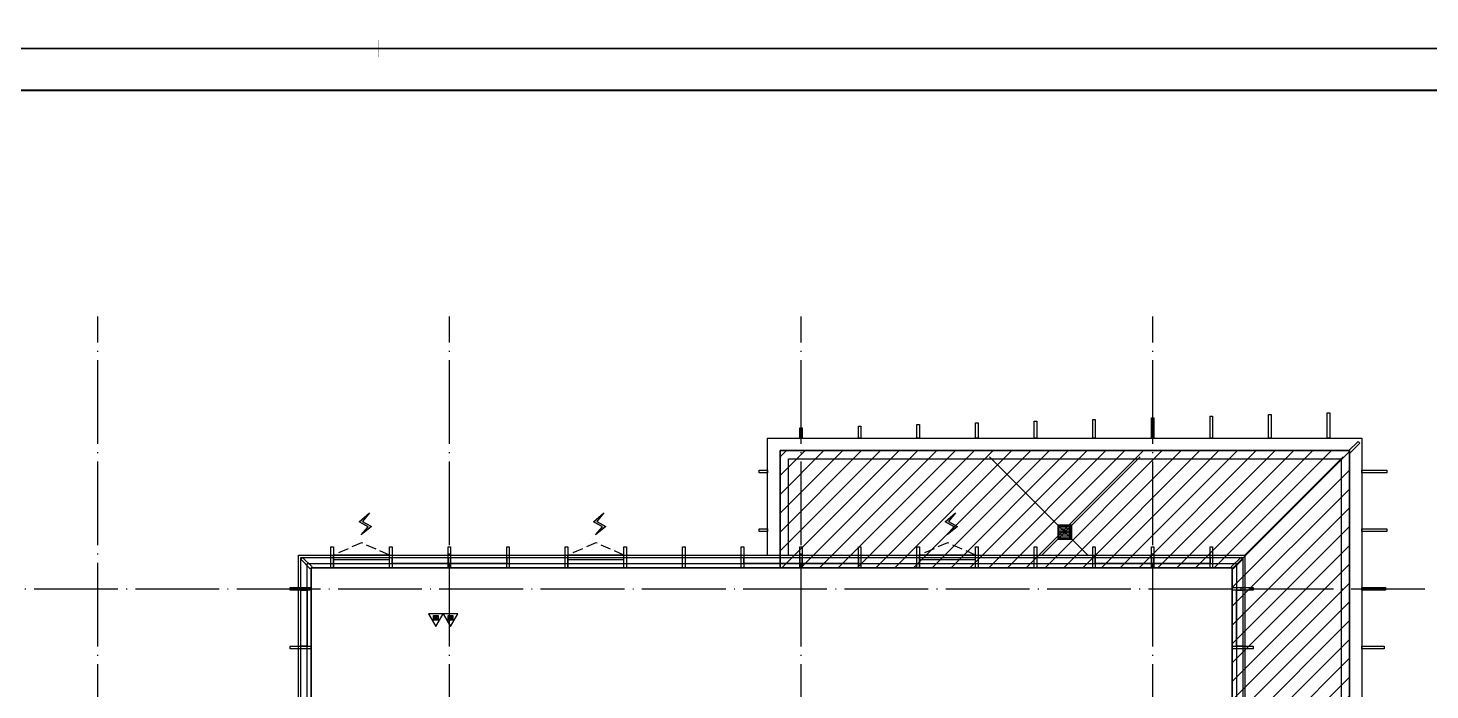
# Model space of a CAD drawing. Extents: x -186750 to 855523, y -12902 to 560425.
# Drawn here: x 15136 to 48623, y 209384 to 225189 of the extents above; entities that cross this region are included whole.
import ezdxf
from ezdxf.xclip import XClip

# ---------------------------------------------------------------- set-up
doc = ezdxf.new("R2010")
doc.units = 0
doc.header["$LTSCALE"] = 1000
doc.header["$MEASUREMENT"] = 0
doc.header["$XCLIPFRAME"] = 0
for name, pattern in [('10#楼幕墙$0$109-34 轴网$0$L1$0$$AUDIT_BAD_LTYPE1', [0]), ('10#楼幕墙$0$DASH', [0.35, 0.25, -0.1]), ('104-10 轴网$0$DOTE', [2.4200000000000004, 2, -0.2, 0.02, -0.2]), ('X-104 8#10#平面$0$109-34 轴网$0$L1$0$$AUDIT_BAD_LTYPE1', [0])]:
    doc.linetypes.add(name, pattern=pattern)
for name, color, linetype, plot in [('10#楼幕墙$0$04-不打印_辅助线', 165, 'Continuous', False), ('10#楼幕墙$0$04-电动窗', 1, 'Continuous', False), ('X-104 8#10#平面$0$04-不打印_辅助线', 165, 'Continuous', False)]:
    doc.layers.add(name, color=color, linetype=linetype, plot=plot)
for name, color, linetype in [('10#楼幕墙$0$A-C_玻璃幕墙', 140, 'Continuous'), ('10#楼幕墙$0$A-C_窗b', 191, 'Continuous'), ('10#楼幕墙$0$A-O_屋面', 252, 'Continuous'), ('10#楼幕墙$1$A-TECH_结构', 21, 'Continuous'), ('104-10 轴网$0$A_AXIS-轴线', 252, '104-10 轴网$0$DOTE'), ('EQUIP_消防', 7, 'Continuous'), ('TWT_TEXT', 7, 'Continuous'), ('X-104 8#10#平面$0$A-O_分水线', 127, 'Continuous'), ('X-104 8#10#平面$0$A-O_屋面', 201, 'Continuous'), ('X-104 8#10#平面$0$A-TECH_结构', 252, 'Continuous')]:
    doc.layers.add(name, color=color, linetype=linetype)

# ---------------------------------------------------------------- blocks, each defined once
blk = doc.blocks.new('图框-A1')
for points, const_width in [([(5.684341886080801e-13, 0), (841.0000000000002, 0), (841.0000000000002, 594), (5.684341886080801e-13, 594)], 0.05), ([(765.9999999999966, 584), (25.00000000000045, 584), (25.00000000000045, 10), (766.0000000000002, 10)], 0.5)]:
    blk.add_lwpolyline(points, close=True, dxfattribs=dict(const_width=const_width))
at = {"const_width": 0.05}
for points in [[(420.5000000000005, 594), (420.5000000000005, 592)], [(420.5000000000005, 0), (420.5000000000005, 2)]]:
    blk.add_lwpolyline(points, dxfattribs=at)
blk = doc.blocks.new('104-10 轴网')
at = {"layer": '104-10 轴网$0$A_AXIS-轴线', "linetype": '104-10 轴网$0$DOTE'}
for p, q in [((16799.99999999992, -6500.000000000015), (16800.00000000021, 40100.00000000004)), ((25199.99999999992, -6500.000000000015), (25200.00000000021, 40100.00000000004)), ((33599.99999999995, -6500.000000000015), (33600.00000000021, 40100.00000000004)), ((41999.99999999995, -6500.000000000015), (42000.00000000021, 40100.00000000004)), ((-6500.000000000022, 33599.99999999999), (48500.00000000018, 33600.00000000004))]:
    blk.add_line(p, q, dxfattribs=at)
at = {"layer": 'Defpoints'}
blk.add_lwpolyline([(-16049.99999999992, 45500.00000000001), (58050.00000000011, 45499.99999999999), (58050.00000000011, -11900.00000000001), (-16049.99999999998, -11899.99999999996)], close=True, dxfattribs=at)
blk = doc.blocks.new('X-104 8#10#平面$0$rhyseuyi')
at = {"layer": 'X-104 8#10#平面$0$04-不打印_辅助线', "linetype": 'X-104 8#10#平面$0$109-34 轴网$0$L1$0$$AUDIT_BAD_LTYPE1'}
h = blk.add_hatch(dxfattribs=at)
h.set_pattern_fill('ANSI31', color=256, scale=200)
h.set_pattern_definition([(45, (0, 0), (-224.5064030267288, 224.5064030267288), [])])
h.paths.add_polyline_path([(33100.00000000634, 212300), (43900.00000000006, 212300), (43900.00000000006, 201100), (45300.00000000006, 201100), (45300, 195050), (46700.00000000343, 195050), (46700.00000000359, 215099.9999861288), (33100.00000000634, 215099.9999861289)])
blk.add_lwpolyline([(33100.00000000629, 212300.0000000001), (43900, 212300.0000000001), (43900, 201100.0000000001), (45300, 201100.0000000001), (45299.99999999994, 195050.0000000001), (46700.00000000338, 195050.0000000001), (46700.00000000354, 215099.9999861289), (33100.00000000629, 215099.999986129), (33100.00000000629, 212300.0000000001)], dxfattribs=at)
at = {"layer": 'X-104 8#10#平面$0$A-TECH_结构', "linetype": 'X-104 8#10#平面$0$109-34 轴网$0$L1$0$$AUDIT_BAD_LTYPE1'}
blk.add_lwpolyline([(33100.00000000629, 212300.0000000001), (33100.00000000629, 215099.999986129), (46700.00000000354, 215099.9999861289), (46700.00000000338, 194499.9999860439), (45299.99999999994, 194499.9999860439)], dxfattribs=at)
blk.add_lwpolyline([(14900, 195500.0000000001), (-500, 195500.0000000001), (-500, 173500.0000000001), (17300, 173500.0000000001), (17300, 174900.0000000001), (28500, 174900.0000000001), (28500, 181599.9999860434), (28499.99999040505, 181599.9999860434), (28499.99999371942, 186549.9999873328), (33250.00000331164, 186549.9999873333), (33249.99999999683, 183500.0000000006), (33249.99999999275, 183500.0000000027), (33249.99999999287, 183300.0000000027), (45300, 183300.0000000001), (45300, 201100.0000000001), (43900, 201100.0000000001), (43900, 212300.0000000001), (21900, 212300.0000000001), (21900, 199700.0000000001), (14900, 199700.0000000001)], close=True, dxfattribs=at)
blk = doc.blocks.new('10#楼幕墙$0$ii')
blk.add_lwpolyline([(-1339.999257087533, -5.379672802519053e-05), (0.0007429124671034515, -5.379672802519053e-05), (0.0007429124671034515, -150.000053796728), (-1339.999257087533, -150.000053796728)], close=True)
blk = doc.blocks.new('10#楼幕墙$0$$TCHSYS$WIN2D')
for p, q in [((-0.5, 0.5), (0.5, 0.5)), ((-0.5, 0.5), (-0.4999999999999999, -0.5)), ((0.5, 0.5), (0.4999999999999998, -0.5)), ((0.5, 0.1666666666666666), (-0.5, 0.1666666666666666)), ((0.5, -0.1666666666666667), (-0.5, -0.1666666666666667)), ((-0.4999999999999999, -0.5), (0.5, -0.5))]:
    blk.add_line(p, q)
blk = doc.blocks.new('10#楼幕墙$0$开启扇')
at = {"layer": '10#楼幕墙$0$04-电动窗'}
h = blk.add_hatch(color=1, dxfattribs=at)
h.dxf.hatch_style = 1
h.paths.add_polyline_path([(680.5562354524154, 539.9632903847669), (509.7987490945379, 728.6290481947071), (726.3024437201093, 845.9672921814199), (478.2154791858056, 1065.595502953947), (646.9190324007068, 855.8806169162563), (430.4153377751354, 738.5423729295435)])
at = {"linetype": '10#楼幕墙$0$DASH'}
blk.add_lwpolyline([(0, 49.99999999714782), (670, 349.9999999971478), (1340, 49.99999999714782)], dxfattribs=at)
at = {"layer": '10#楼幕墙$0$04-电动窗', "color": 1}
blk.add_lwpolyline([(680.5562354524154, 539.9632903847669), (509.7987490945379, 728.6290481947071), (726.3024437201093, 845.9672921814199), (478.2154791858056, 1065.595502953947), (646.9190324007068, 855.8806169162563), (430.4153377751354, 738.5423729295435), (680.5562354524154, 539.9632903847669)], close=True, dxfattribs=at)
at = {"xscale": -1340, "yscale": 300, "zscale": 1340, "rotation": 180}
blk.add_blockref('10#楼幕墙$0$$TCHSYS$WIN2D', (670, -100), dxfattribs=at)
blk = doc.blocks.new('10#楼幕墙')
at = {"layer": '10#楼幕墙$0$04-不打印_辅助线'}
for points in [[(-18549.99999999994, 224700), (65550.00000000006, 224700), (65550.00000000006, 284100), (-18549.99999999994, 284100)], [(-18549.99999999994, 165300), (65550.00000000006, 165300), (65550.00000000006, 224700), (-18549.99999999994, 224700)]]:
    blk.add_lwpolyline(points, close=True, dxfattribs=at)
at = {"layer": '10#楼幕墙$0$A-C_玻璃幕墙'}
for points in [[(46170.00000000425, 215999.9999861288), (46230.00000000425, 215999.9999861288), (46230.00000000425, 215399.9999861289), (46170.00000000425, 215399.9999861289)], [(34970.00000000309, 215679.9999860289), (35030.00000000309, 215679.9999860289), (35030.00000000425, 215399.9999861289), (34970.00000000425, 215399.9999861289)], [(36370.00000000309, 215719.9999860289), (36430.00000000309, 215719.9999860289), (36430.00000000425, 215399.9999861289), (36370.00000000425, 215399.9999861289)], [(37770.00000000425, 215759.9999860288), (37830.00000000425, 215759.9999860288), (37830.00000000425, 215399.9999861289), (37770.00000000425, 215399.9999861289)], [(39170.00000000309, 215799.9999860288), (39230.00000000309, 215799.9999860288), (39230.00000000425, 215399.9999861289), (39170.00000000425, 215399.9999861289)], [(40570.00000000425, 215839.9999860288), (40630.00000000425, 215839.9999860288), (40630.00000000425, 215399.9999861289), (40570.00000000425, 215399.9999861289)], [(41970.00000000029, 215879.9999860288), (42030.00000000029, 215879.9999860288), (42030.00000000425, 215399.9999861289), (41970.00000000425, 215399.9999861289)], [(43370.00000000425, 215919.9999860288), (43430.00000000425, 215919.9999860288), (43430.00000000425, 215399.9999861289), (43370.00000000425, 215399.9999861289)], [(44770.00000000309, 215959.9999861288), (44830.00000000309, 215959.9999861288), (44830.00000000425, 215399.9999861289), (44770.00000000425, 215399.9999861289)], [(33570.00000000425, 215639.999986029), (33630.00000000425, 215639.999986029), (33630.00000000425, 215399.9999861289), (33570.00000000425, 215399.9999861289)], [(46678.78679637081, 215091.2131894798), (46721.21320324205, 215048.7867826086), (46949.99999980646, 215277.573579173), (46907.57359293528, 215319.9999860442)], [(32600.00000000774, 214569.9999863468), (32600.00000000774, 214629.9999863468), (32800.00000000634, 214629.9999863473), (32800.00000000634, 214569.9999863473)], [(47590.00000000355, 214629.9999860431), (47590.00000000355, 214569.9999860431), (46999.92503110325, 214569.9999860418), (46999.92503110325, 214629.9999860418)], [(32600.00000000774, 213169.9999863468), (32600.00000000774, 213229.9999863468), (32800.00000000634, 213229.9999863473), (32800.00000000634, 213169.9999863473)], [(47590.00000000355, 213229.9999860431), (47590.00000000355, 213169.9999860431), (47000.00000000448, 213169.9999860418), (47000.00000000448, 213229.9999860418)], [(22370.00000000309, 212799.9999860421), (22430.00000000309, 212799.9999860421), (22430.00000000425, 212299.9999860435), (22370.00000000425, 212299.9999860435)], [(23770.00000000309, 212799.9999860421), (23830.00000000309, 212799.9999860421), (23830.00000000425, 212299.9999860435), (23770.00000000425, 212299.9999860435)], [(25170.00000000309, 212799.9999860421), (25230.00000000309, 212799.9999860421), (25230.00000000425, 212299.9999860435), (25170.00000000425, 212299.9999860435)], [(26570.00000000309, 212799.9999860421), (26630.00000000309, 212799.9999860421), (26630.00000000425, 212299.9999860435), (26570.00000000425, 212299.9999860435)], [(27970.00000000309, 212799.9999860421), (28030.00000000309, 212799.9999860421), (28030.00000000425, 212299.9999860435), (27970.00000000425, 212299.9999860435)], [(29370.00000000309, 212799.9999860421), (29430.00000000309, 212799.9999860421), (29430.00000000425, 212299.9999860435), (29370.00000000425, 212299.9999860435)], [(30770.00000000192, 212799.9999860421), (30830.00000000192, 212799.9999860421), (30830.00000000309, 212299.9999860433), (30770.00000000309, 212299.9999860433)], [(32170.00000000192, 212799.9999860421), (32230.00000000192, 212799.9999860421), (32230.00000000309, 212299.9999860433), (32170.00000000309, 212299.9999860433)], [(33570.00000000309, 212799.9999860421), (33630.00000000309, 212799.9999860421), (33630.00000000425, 212299.9999860432), (33570.00000000425, 212299.9999860432)], [(34970.00000000309, 212799.9999860421), (35030.00000000309, 212799.9999860421), (35030.00000000425, 212299.9999860432), (34970.00000000425, 212299.9999860432)], [(36370.00000000309, 212799.9999860421), (36430.00000000309, 212799.9999860421), (36430.00000000425, 212299.9999860432), (36370.00000000425, 212299.9999860432)], [(37770.00000000937, 212799.999986038), (37830.00000000937, 212799.999986038), (37830.00000001054, 212299.9999860393), (37770.00000001054, 212299.9999860393)], [(39170.00000000937, 212799.999986038), (39230.00000000937, 212799.999986038), (39230.00000001054, 212299.9999860393), (39170.00000001054, 212299.9999860393)], [(40570.00000000937, 212799.999986038), (40630.00000000937, 212799.999986038), (40630.00000001054, 212299.9999860393), (40570.00000001054, 212299.9999860393)], [(41970.00000000937, 212799.9999860379), (42030.00000000937, 212799.9999860379), (42030.00000001054, 212299.9999860393), (41970.00000001054, 212299.9999860393)], [(43370.00000000937, 212799.9999860379), (43430.00000000937, 212799.9999860379), (43430.00000001054, 212299.9999860393), (43370.00000001054, 212299.9999860393)], [(34400.00000000006, 183000), (34400.00000000006, 181600), (28800.00000000006, 181600), (28800.00000000006, 174600), (17600.00000000006, 174600), (17600.00000000006, 173200), (-799.9999999999418, 173200), (-799.9999999999418, 195800), (14600.00000000006, 195800), (14600.00000000006, 200000), (21600.00000000006, 200000), (21600.00000000006, 212600), (44200.00000000006, 212600), (44200.00000000006, 201400), (45600.00000000006, 201400), (45600.00000000006, 183000)], [(34350.00000000006, 183050), (34350.00000000006, 181650), (28750.00000000006, 181650), (28750.00000000006, 174650), (17550.00000000006, 174650), (17550.00000000006, 173250), (-749.9999999999418, 173250), (-749.9999999999418, 195750), (14650.00000000006, 195750), (14650.00000000006, 199950), (21650.00000000006, 199950), (21650.00000000006, 212550), (44150.00000000006, 212550), (44150.00000000006, 201350), (45550.00000000006, 201350), (45550.00000000006, 183050)], [(34200.00000000006, 183200), (34200.00000000006, 181800), (28600.00000000006, 181800), (28600.00000000006, 174800), (17400.00000000006, 174800), (17400.00000000006, 173400), (-599.9999999999418, 173400), (-599.9999999999418, 195600), (14800.00000000006, 195600), (14800.00000000006, 199800), (21800.00000000006, 199800), (21800.00000000006, 212400), (44000.00000000006, 212400), (44000.00000000006, 201200), (45400.00000000006, 201200), (45400.00000000006, 183200)], [(21650, 212507.5735931289), (21692.42640687124, 212550.0000000001), (21921.21320343565, 212321.2132034356), (21878.78679656447, 212278.7867965644)], [(43878.78679656444, 212321.2132034356), (43921.21320343568, 212278.7867965644), (44150.00000000003, 212507.5735931288), (44107.57359312885, 212550)], [(21900.00000000262, 211829.9999860433), (21900.00000000262, 211769.9999860433), (21400.00000000239, 211769.9999860433), (21400.00000000239, 211829.9999860433)], [(44400.00000000239, 211829.9999860442), (44400.00000000239, 211769.9999860442), (43900.00000000355, 211769.9999860431), (43900.00000000355, 211829.9999860431)], [(47560.00000000076, 211829.9999999998), (47560.00000000076, 211769.9999999998), (47000.00000000448, 211769.999986043), (47000.00000000448, 211829.999986043)], [(21900.00000000262, 210429.9999860433), (21900.00000000262, 210369.9999860433), (21400.00000000239, 210369.9999860433), (21400.00000000239, 210429.9999860433)], [(44400.00000000239, 210429.9999860442), (44400.00000000239, 210369.9999860442), (43900.00000000355, 210369.9999860431), (43900.00000000355, 210429.9999860431)], [(47530.00000000076, 210429.9999860422), (47530.00000000076, 210369.9999860422), (47000.00000000448, 210369.999986043), (47000.00000000448, 210429.999986043)]]:
    blk.add_lwpolyline(points, close=True, dxfattribs=at)
at = {"layer": '10#楼幕墙$0$A-O_屋面'}
for points in [[(32800.00000000634, 212599.9999860432), (32800.00000000634, 215399.9999861289), (47000.00000000355, 215399.9999861289), (47000.00000000355, 194199.9999860439), (45599.99999997631, 194199.9999860432)], [(33100.00000000634, 212599.9999860432), (33100.00000000634, 215099.9999861289), (46700.00000000355, 215099.9999861289), (46700.00000000355, 194499.9999860438), (45599.99999997608, 194499.9999860432)], [(33300.00000000634, 212599.9999860432), (33300.00000000634, 214899.9999861289), (46500.00000000355, 214899.9999861289), (46500.00000000355, 194699.9999860437), (45599.99999997605, 194699.9999860432)]]:
    blk.add_lwpolyline(points, dxfattribs=at)
at = {"layer": '10#楼幕墙$1$A-TECH_结构'}
blk.add_lwpolyline([(34100.00000000006, 183300), (34100.00000000006, 181900), (28500.00000000006, 181900), (28500.00000000006, 174900), (17300.00000000006, 174900), (17300.00000000006, 173500), (-499.9999999999418, 173500), (-499.9999999999418, 195500), (14900.00000000006, 195500), (14900.00000000006, 199700), (21900.00000000006, 199700), (21900.00000000006, 212300), (43900.00000000006, 212300), (43900.00000000006, 201100), (45300.00000000006, 201100), (45300.00000000006, 183300)], close=True, dxfattribs=at)
at = {"layer": '10#楼幕墙$0$A-C_玻璃幕墙', "linetype": '10#楼幕墙$0$109-34 轴网$0$L1$0$$AUDIT_BAD_LTYPE1', "xscale": -1}
for p in [(23770.00000000518, 212549.9999860304), (29370.00000000518, 212549.9999860435)]:
    blk.add_blockref('10#楼幕墙$0$开启扇', p, dxfattribs=at)
at = {"layer": '10#楼幕墙$0$A-C_玻璃幕墙'}
for p in [(25170.00000000425, 212549.9999860433), (26570.00000000425, 212549.9999860417), (33570.00000000402, 212550.00003984), (34970.00000000402, 212549.9999860421), (41970.00000000402, 212549.9999860423), (43370.00000000425, 212549.9999860421)]:
    blk.add_blockref('10#楼幕墙$0$ii', p, dxfattribs=at)
for p, rotation in [((21650.00000000425, 211769.9992431309), 90), ((44149.99999999959, 210429.9999859733), 270)]:
    blk.add_blockref('10#楼幕墙$0$ii', p, dxfattribs=dict(at, rotation=rotation))
at = {"layer": '10#楼幕墙$0$A-C_窗b', "color": 4, "linetype": '10#楼幕墙$0$109-34 轴网$0$L1$0$$AUDIT_BAD_LTYPE1', "xscale": -1}
blk.add_blockref('10#楼幕墙$0$开启扇', (37769.99999999773, 212549.9999861456), dxfattribs=at)
blk = doc.blocks.new('X-104 8#10#平面$0$jtkjuyriuy')
h = blk.add_hatch()
h.set_pattern_fill('ANSI31', color=8, scale=30, angle=45)
h.set_pattern_definition([(90, (0, 0), (-47.625, 1.06581410364015e-14), [])])
h.paths.add_polyline_path([(-138, 138), (138, 138), (138, -138), (-138, -138)])
for points in [[(-168, 168), (168, 168), (168, -168), (-168, -168)], [(-138, 138), (138, 138), (138, -138), (-138, -138)]]:
    blk.add_lwpolyline(points, close=True)
at = {"layer": 'X-104 8#10#平面$0$04-不打印_辅助线'}
for p, q in [((-168, 0), (168, 0)), ((0, 168), (0, -168))]:
    blk.add_line(p, q, dxfattribs=at)
blk = doc.blocks.new('X-104 8#10#平面')
at = {"linetype": 'X-104 8#10#平面$0$109-34 轴网$0$L1$0$$AUDIT_BAD_LTYPE1'}
for points in [[(65550.00000000015, 284100.0000000001), (65550.00000000015, 224700.0000000001), (-18549.99999999987, 224700.0000000001), (-18549.99999999987, 284100.0000000001)], [(65550.00000000015, 224700.0000000001), (65550.00000000015, 165300.0000000001), (-18549.99999999987, 165300.0000000001), (-18549.99999999987, 224700.0000000001)]]:
    blk.add_lwpolyline(points, close=True, dxfattribs=at)
at = {"layer": 'X-104 8#10#平面$0$A-O_分水线'}
for p, q in [((39900.00000000419, 213149.9999861489), (38100.00000000423, 214949.999986149)), ((39900.00000000413, 213149.9999861489), (41699.99998605101, 214949.9999721958))]:
    blk.add_line(p, q, dxfattribs=at)
at = {"layer": 'X-104 8#10#平面$0$A-O_分水线', "linetype": 'X-104 8#10#平面$0$109-34 轴网$0$L1$0$$AUDIT_BAD_LTYPE1'}
blk.add_line((44200.00000000007, 212600), (46550.00000000359, 214949.9999861289), dxfattribs=at)
at = {"layer": 'X-104 8#10#平面$0$A-O_分水线'}
for points in [[(39900.00000000419, 213149.999986149), (39350.00000000402, 212599.9999861488)], [(39900.00000000419, 213149.9999861489), (40450.00000000041, 212599.9999861527)]]:
    blk.add_lwpolyline(points, dxfattribs=at)
at = {"layer": 'X-104 8#10#平面$0$A-O_屋面'}
for points in [[(32800.00000000636, 212599.9999860433), (32800.00000000636, 215399.9999861289), (47000.00000000359, 215399.9999861289), (47000.00000000344, 194199.9999860439), (45599.9999999763, 194199.9999860432)], [(33100.00000000636, 212599.9999860433), (33100.00000000636, 215099.9999861289), (46700.00000000359, 215099.9999861289), (46700.00000000344, 194499.9999860438), (45599.99999997614, 194499.9999860432)]]:
    blk.add_lwpolyline(points, dxfattribs=at)
at = {"linetype": 'X-104 8#10#平面$0$109-34 轴网$0$L1$0$$AUDIT_BAD_LTYPE1'}
ref = blk.add_blockref('10#楼幕墙', (0, 0), dxfattribs=at)
XClip(ref).set_block_clipping_path([(-18549.99999999996, -12899.99999999999), (65550.00000000006, 343500.0000000001)])
at = {"xscale": 100, "yscale": 100, "zscale": 100}
for p in [(-18549.99999999987, 224700.0000000001), (-18549.99999999987, 165300.0000000001)]:
    blk.add_blockref('图框-A1', p, dxfattribs=at)
at = {"linetype": 'X-104 8#10#平面$0$109-34 轴网$0$L1$0$$AUDIT_BAD_LTYPE1'}
ref = blk.add_blockref('104-10 轴网', (1.527951098978519e-10, 178200), dxfattribs=at)
XClip(ref).set_block_clipping_path([(-16049.999999999924, -11899.999999999913), (58049.99999999998, 45500)])
at = {"layer": 'X-104 8#10#平面$0$A-O_分水线', "xscale": -1}
blk.add_blockref('X-104 8#10#平面$0$jtkjuyriuy', (39900.00000000419, 213149.9999861488), dxfattribs=at)
at = {"layer": 'X-104 8#10#平面$0$A-TECH_结构', "linetype": 'X-104 8#10#平面$0$109-34 轴网$0$L1$0$$AUDIT_BAD_LTYPE1'}
blk.add_blockref('X-104 8#10#平面$0$rhyseuyi', (5.820766091346741e-11, -1.164153218269348e-10), dxfattribs=at)
blk = doc.blocks.new('$TWTSYS$00000546')
h = blk.add_hatch()
h.set_pattern_fill('ANSI31', color=256, scale=200, style=0)
h.set_pattern_definition([(45, (-38543.80223862439, -6670.830405693208), (-17.67766952966369, 17.67766952966369), [])])
h.paths.add_polyline_path([(-64.92232553117356, 173.7449990885525), (64.922325531159, 173.7449990885525), (64.922325531159, 43.90034802621994), (-64.92232553117356, 43.90034802621994)])
for points in [[(0, 343.6163707387423), (-198.3870041439732, 0), (198.3870041439732, 0)], [(-64.92232553117356, 173.7449990885525), (64.922325531159, 173.7449990885525), (64.922325531159, 43.90034802621994), (-64.92232553117356, 43.90034802621994)]]:
    blk.add_lwpolyline(points, close=True)
blk = doc.blocks.new('灭火器1')
at = {"layer": 'EQUIP_消防', "xscale": 0.88, "yscale": 0.88, "zscale": 0.88, "rotation": 270}
for p in [(283401.6493893405, 14625.69975781103), (283401.6493893405, 14276.53863051755)]:
    blk.add_blockref('$TWTSYS$00000546', p, dxfattribs=at)

msp = doc.modelspace()

# ---------------------------------------------------------------- linework, layer by layer
for points in [[(-18549.99999999994, 224700.0000000001), (65550.00000000001, 224700.0000000001), (65550.00000000001, 284100.0000000001), (-18549.99999999994, 284100.0000000001)], [(-18549.99999999994, 165300.0000000001), (65550.00000000001, 165300.0000000001), (65550.00000000001, 224700.0000000001), (-18549.99999999994, 224700.0000000001)]]:
    msp.add_lwpolyline(points, close=True)

# ---------------------------------------------------------------- block references
msp.add_blockref('X-104 8#10#平面', (0, 0))
at = {"layer": 'TWT_TEXT', "linetype": 'ByBlock', "rotation": 270}
msp.add_blockref('灭火器1', (10598.88080583623, 494601.6493893405), dxfattribs=at)

doc.saveas('drawing.dxf')
